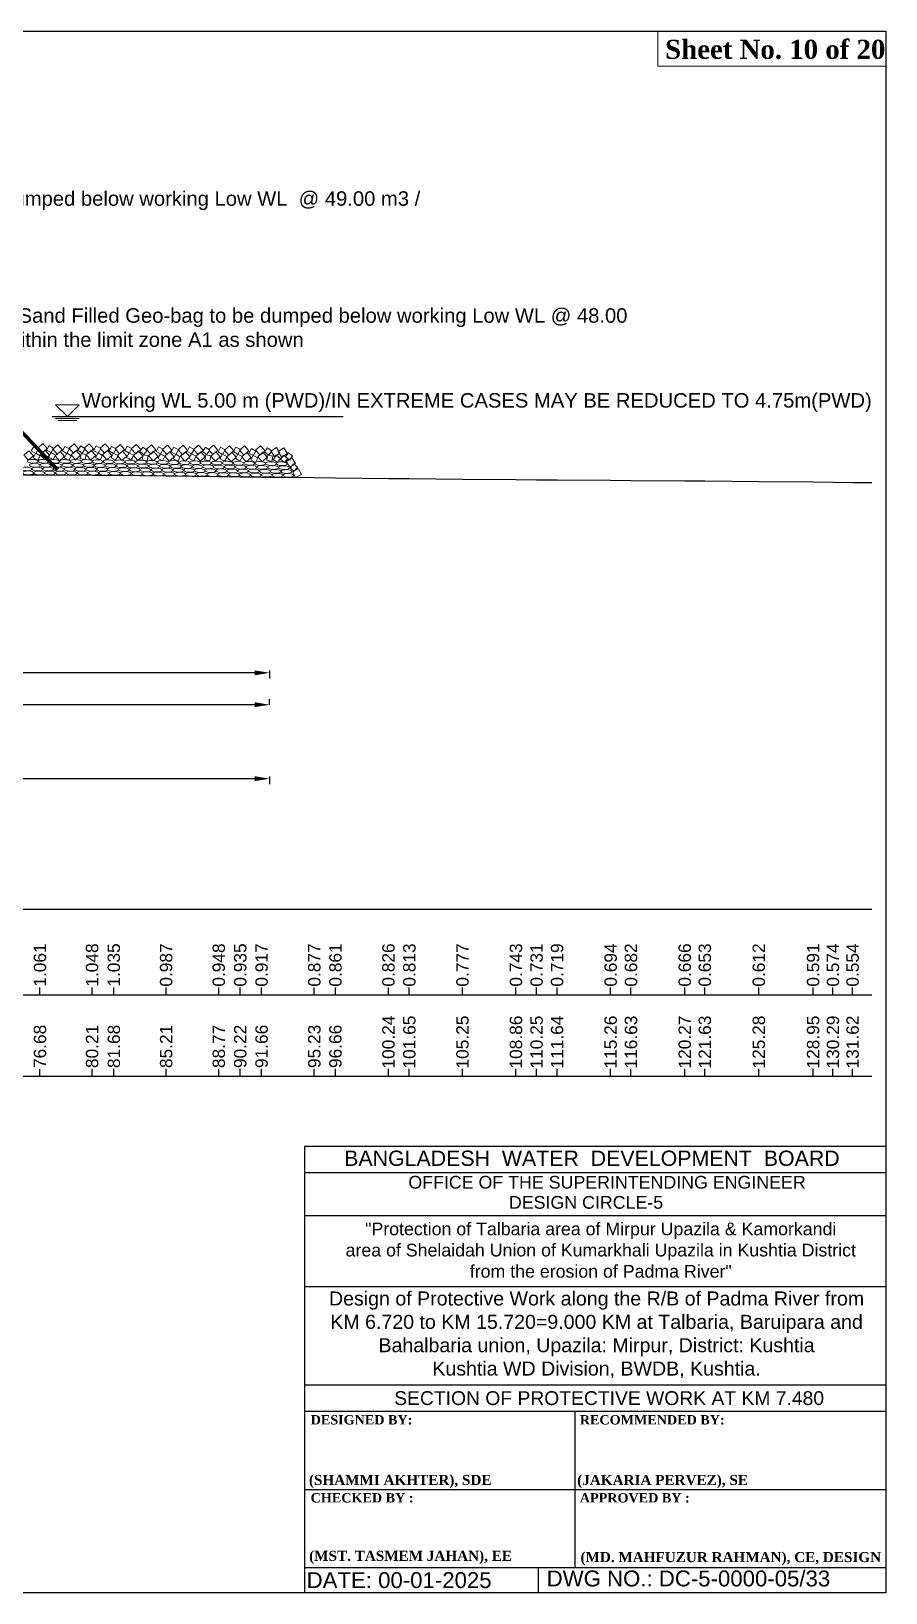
# Model space of a CAD drawing. Header units: inches. Extents: x -8940 to 26362, y -28010 to 990.
# Drawn here: x 4232.5 to 4290.3, y -13355.9 to -13250.3 of the extents above; entities that cross this region are included whole.
import ezdxf
from ezdxf.enums import TextEntityAlignment as Align

# ---------------------------------------------------------------- set-up
doc = ezdxf.new("R2010")
doc.units = ezdxf.units.IN
doc.header["$MEASUREMENT"] = 0
doc.header["$PDMODE"] = 3
doc.linetypes.add('HIDDEN', pattern=[9.525, 6.35, -3.175])
doc.layers.add('GL', color=3, linetype='HIDDEN')
doc.layers.add('LINE', color=7, linetype='Continuous')
doc.styles.add('dim', font='isocp.shx')
doc.styles.add('Kazi_T_H', font='timesbd.ttf')
doc.styles.get("Standard").update_dxf_attribs({"font": 'arial.ttf'})
doc.dimstyles.get("Standard").update_dxf_attribs({"dimtxt": 0.18, "dimasz": 0.18, "dimexe": 0.18, "dimexo": 0.0625, "dimgap": 0.09, "dimtad": 0, "dimtih": 1, "dimtoh": 1, "dimdec": 4, "dimzin": 0, "dimdsep": 46, "dimtxsty": 'Standard', "dimcen": 0.09, "dimadec": 0, "dimazin": 0, "dimtfac": 1, "dimtdec": 4, "dimtofl": 0, "dimtmove": 0, "dimatfit": 3, "dimfxl": 1, "dimtolj": 1, "dimtzin": 0, "dimarcsym": 0})
doc.dimstyles.new('STANDARD$0', dxfattribs={"dimscale": 0, "dimtxt": 8, "dimasz": 8, "dimexe": 4, "dimexo": 0, "dimgap": 2, "dimtad": 1, "dimdec": 0, "dimzin": 0, "dimdsep": 46, "dimtxsty": 'dim', "dimblk": 'DOTSMALL', "dimcen": 1, "dimclrd": 6, "dimclre": 6, "dimclrt": 256, "dimadec": 0, "dimazin": 0, "dimtfac": 1, "dimtdec": 0, "dimtix": 1, "dimtofl": 0, "dimtmove": 1, "dimatfit": 3, "dimldrblk": 'DOTSMALL', "dimfxl": 6, "dimtolj": 1, "dimtzin": 0, "dimarcsym": 0})

# ---------------------------------------------------------------- blocks, each defined once
blk = doc.blocks.new('*D23')
at = {"color": 0, "lineweight": -2, "ltscale": 0.5, "transparency": 16777216}
for p, q in [((4185.64, -13293.55), (4185.64, -13294.07)), ((4186.64, -13293.7), (4215.13, -13293.7)), ((4247.64, -13293.7), (4219.15, -13293.7)), ((4248.64, -13293.55), (4248.64, -13294.07))]:
    blk.add_line(p, q, dxfattribs=at)
at = {"color": 0, "linetype": 'Continuous', "ltscale": 0.5, "transparency": 16777216}
for points in [[(4186.64, -13293.54), (4186.64, -13293.87), (4185.64, -13293.7)], [(4247.64, -13293.54), (4247.64, -13293.87), (4248.64, -13293.7)]]:
    blk.add_solid(points, dxfattribs=at)
at = {"layer": 'Defpoints', "color": 0, "linetype": 'Continuous', "ltscale": 0.5, "transparency": 16777216}
for p in [(4185.64, -13293.1), (4248.64, -13293.1), (4248.64, -13293.7)]:
    blk.add_point(p, dxfattribs=at)
at = {"color": 0, "linetype": 'Continuous', "lineweight": -3, "ltscale": 0.5, "transparency": 16777216, "insert": (4217.14, -13293.7), "char_height": 0.85, "attachment_point": 5}
blk.add_mtext('\\A1;63.00m', dxfattribs=at)
blk = doc.blocks.new('*D24')
at = {"color": 0, "lineweight": -2, "ltscale": 0.5, "transparency": 16777216}
for p, q in [((4183.79, -13300.86), (4183.79, -13300.49)), ((4184.79, -13300.86), (4215.17, -13300.86)), ((4247.64, -13300.86), (4219.19, -13300.86)), ((4248.64, -13300.71), (4248.64, -13301.22))]:
    blk.add_line(p, q, dxfattribs=at)
at = {"color": 0, "linetype": 'Continuous', "ltscale": 0.5, "transparency": 16777216}
for points in [[(4184.79, -13300.69), (4184.79, -13301.02), (4183.79, -13300.86)], [(4247.64, -13300.69), (4247.64, -13301.02), (4248.64, -13300.86)]]:
    blk.add_solid(points, dxfattribs=at)
at = {"layer": 'Defpoints', "color": 0, "linetype": 'Continuous', "ltscale": 0.5, "transparency": 16777216}
for p in [(4248.64, -13300.17), (4183.79, -13300.94), (4248.64, -13300.86)]:
    blk.add_point(p, dxfattribs=at)
at = {"color": 0, "linetype": 'Continuous', "lineweight": -3, "ltscale": 0.5, "transparency": 16777216, "insert": (4217.18, -13300.86), "char_height": 0.85, "attachment_point": 5}
blk.add_mtext('\\A1;64.85m', dxfattribs=at)
blk = doc.blocks.new('*D25')
at = {"color": 0, "lineweight": -2, "ltscale": 0.5, "transparency": 16777216}
for p, q in [((4183.79, -13295.71), (4183.79, -13296.22)), ((4184.79, -13295.86), (4215.03, -13295.86)), ((4247.64, -13295.86), (4219.53, -13295.86)), ((4248.64, -13295.86), (4248.64, -13295.49))]:
    blk.add_line(p, q, dxfattribs=at)
at = {"color": 0, "linetype": 'Continuous', "ltscale": 0.5, "transparency": 16777216}
for points in [[(4184.79, -13295.69), (4184.79, -13296.02), (4183.79, -13295.86)], [(4247.64, -13295.69), (4247.64, -13296.02), (4248.64, -13295.86)]]:
    blk.add_solid(points, dxfattribs=at)
at = {"layer": 'Defpoints', "color": 0, "linetype": 'Continuous', "ltscale": 0.5, "transparency": 16777216}
for p in [(4183.79, -13294.44), (4183.79, -13295.86), (4248.64, -13295.86)]:
    blk.add_point(p, dxfattribs=at)
at = {"color": 0, "linetype": 'Continuous', "lineweight": -3, "ltscale": 0.5, "transparency": 16777216, "insert": (4217.28, -13295.86), "char_height": 0.85, "attachment_point": 5}
blk.add_mtext('\\A1;Zone-A1', dxfattribs=at)

msp = doc.modelspace()

# ---------------------------------------------------------------- linework, layer by layer
at = {"color": 0, "linetype": 'Continuous', "lineweight": -3, "ltscale": 0.5}
msp.add_line((4233.940587, -13276.383649), (4253.606601, -13276.383649), dxfattribs=at)
at = {"color": 0, "linetype": 'ByBlock'}
for p, q in [((4141.909045, -13309.676488), (4289.348369, -13309.676488)), ((4233.118744, -13315.469328), (4233.118744, -13314.969328)), ((4236.641944, -13315.469328), (4236.641944, -13314.969328)), ((4238.112544, -13315.469328), (4238.112544, -13314.969328)), ((4241.649844, -13315.469328), (4241.649844, -13314.969328)), ((4245.207244, -13315.469328), (4245.207244, -13314.969328)), ((4246.657944, -13315.469328), (4246.657944, -13314.969328)), ((4248.100444, -13315.469328), (4248.100444, -13314.969328)), ((4251.665744, -13315.469328), (4251.665744, -13314.969328)), ((4253.094244, -13315.469328), (4253.094244, -13314.969328)), ((4256.673644, -13315.469328), (4256.673644, -13314.969328)), ((4258.088044, -13315.469328), (4258.088044, -13314.969328)), ((4261.681444, -13315.469328), (4261.681444, -13314.969328)), ((4265.295344, -13315.469328), (4265.295344, -13314.969328)), ((4266.689544, -13315.469328), (4266.689544, -13314.969328)), ((4268.075844, -13315.469328), (4268.075844, -13314.969328)), ((4271.697344, -13315.469328), (4271.697344, -13314.969328)), ((4273.069644, -13315.469328), (4273.069644, -13314.969328)), ((4276.705244, -13315.469328), (4276.705244, -13314.969328)), ((4278.063444, -13315.469328), (4278.063444, -13314.969328)), ((4281.713044, -13315.469328), (4281.713044, -13314.969328)), ((4285.383444, -13315.469328), (4285.383444, -13314.969328)), ((4286.721144, -13315.469328), (4286.721144, -13314.969328)), ((4288.051344, -13315.469328), (4288.051344, -13314.969328)), ((4141.909045, -13315.469328), (4289.348369, -13315.469328)), ((4141.909045, -13320.969328), (4289.348369, -13320.969328)), ((4233.118744, -13320.969328), (4233.118744, -13320.469328)), ((4236.641944, -13320.969328), (4236.641944, -13320.469328)), ((4238.112544, -13320.969328), (4238.112544, -13320.469328)), ((4241.649844, -13320.969328), (4241.649844, -13320.469328)), ((4245.207244, -13320.969328), (4245.207244, -13320.469328)), ((4246.657944, -13320.969328), (4246.657944, -13320.469328)), ((4248.100444, -13320.969328), (4248.100444, -13320.469328)), ((4251.665744, -13320.969328), (4251.665744, -13320.469328)), ((4253.094244, -13320.969328), (4253.094244, -13320.469328)), ((4256.673644, -13320.969328), (4256.673644, -13320.469328)), ((4258.088044, -13320.969328), (4258.088044, -13320.469328)), ((4261.681444, -13320.969328), (4261.681444, -13320.469328)), ((4265.295344, -13320.969328), (4265.295344, -13320.469328)), ((4266.689544, -13320.969328), (4266.689544, -13320.469328)), ((4268.075844, -13320.969328), (4268.075844, -13320.469328)), ((4271.697344, -13320.969328), (4271.697344, -13320.469328)), ((4273.069644, -13320.969328), (4273.069644, -13320.469328)), ((4276.705244, -13320.969328), (4276.705244, -13320.469328)), ((4278.063444, -13320.969328), (4278.063444, -13320.469328)), ((4281.713044, -13320.969328), (4281.713044, -13320.469328)), ((4285.383444, -13320.969328), (4285.383444, -13320.469328)), ((4286.721144, -13320.969328), (4286.721144, -13320.469328)), ((4288.051344, -13320.969328), (4288.051344, -13320.469328))]:
    msp.add_line(p, q, dxfattribs=at)
at = {"layer": 'GL', "linetype": 'ByBlock'}
msp.add_lwpolyline([(4231.634144, -13280.309349), (4233.118744, -13280.322449), (4236.641944, -13280.335749), (4238.112544, -13280.348949), (4241.649844, -13280.396349), (4245.207244, -13280.436149), (4246.657944, -13280.448849), (4248.100444, -13280.466449), (4251.665744, -13280.507049), (4253.094244, -13280.522849), (4256.673644, -13280.557849), (4258.088044, -13280.571149), (4261.681444, -13280.606349), (4265.295344, -13280.641049), (4266.689544, -13280.652749), (4268.075844, -13280.664649), (4271.697344, -13280.689249), (4273.069644, -13280.702149), (4276.705244, -13280.717349), (4278.063444, -13280.730649), (4281.713044, -13280.771449), (4285.383444, -13280.792649), (4286.721144, -13280.810049), (4288.051344, -13280.829649), (4289.348369, -13280.83709)], dxfattribs=at)
at = {"layer": 'LINE', "color": 0, "linetype": 'ByBlock', "lineweight": 20, "ltscale": 0.5}
for p, q in [((4234.974844, -13276.383649), (4234.182844, -13275.591649)), ((4235.766844, -13275.591649), (4234.182844, -13275.591649)), ((4234.974844, -13276.383649), (4235.766844, -13275.591649)), ((4234.182844, -13276.515649), (4235.766844, -13276.515649)), ((4234.341244, -13276.647649), (4235.608444, -13276.647649))]:
    msp.add_line(p, q, dxfattribs=at)
at = {"layer": 'LINE', "color": 0, "linetype": 'ByBlock', "lineweight": -3, "ltscale": 0.5}
for p, q in [((4251.011678, -13325.706985), (4251.011678, -13355.879225)), ((4290.292045, -13325.706985), (4251.011678, -13325.706985)), ((4290.292045, -13327.502442), (4251.011678, -13327.502442)), ((4290.293277, -13330.397604), (4251.01291, -13330.397604)), ((4290.296081, -13335.199418), (4251.072052, -13335.199418)), ((4290.292045, -13341.841363), (4251.011678, -13341.841363)), ((4290.292045, -13343.619382), (4251.011678, -13343.619382)), ((4269.297253, -13354.161608), (4269.297253, -13343.619382)), ((4251.011678, -13348.890495), (4290.292045, -13348.890495)), ((4251.011678, -13354.161608), (4290.292045, -13354.161608)), ((4266.820699, -13355.879225), (4266.820699, -13354.161608))]:
    msp.add_line(p, q, dxfattribs=at)
at = {"layer": 'LINE', "color": 7, "lineweight": -2, "ltscale": 0.5}
msp.add_lwpolyline([(4141.041423, -13355.879225), (4141.041423, -13250.337713), (4290.292045, -13250.337713), (4290.292045, -13355.879225), (4141.041423, -13355.879225)], close=True, dxfattribs=at)
at = {"layer": 'LINE', "color": 7, "lineweight": 13, "ltscale": 0.5}
msp.add_lwpolyline([(4290.292045, -13250.337713), (4274.877603, -13250.337713), (4274.877603, -13252.709745), (4290.292045, -13252.709745)], close=True, dxfattribs=at)
at = {"layer": 'LINE', "color": 0, "linetype": 'ByBlock', "lineweight": 18, "ltscale": 0.5}
for points in [[(4232.377786, -13278.698531), (4232.039266, -13278.995017), (4232.335752, -13279.333537), (4232.674272, -13279.037051), (4232.377786, -13278.698531)], [(4232.843083, -13278.86951), (4233.012379, -13278.563179), (4232.706049, -13278.393882), (4232.536752, -13278.700213), (4232.843083, -13278.86951)], [(4232.974792, -13279.335308), (4233.144089, -13279.028977), (4232.837758, -13278.85968), (4232.668461, -13279.166011), (4232.974792, -13279.335308)], [(4233.313565, -13278.210884), (4232.975045, -13278.507371), (4233.271531, -13278.845891), (4233.610051, -13278.549405), (4233.313565, -13278.210884)], [(4233.462586, -13278.656818), (4233.124066, -13278.953304), (4233.420552, -13279.291824), (4233.759072, -13278.995338), (4233.462586, -13278.656818)], [(4233.877549, -13278.820081), (4234.046846, -13278.51375), (4233.740515, -13278.344453), (4233.571218, -13278.650784), (4233.877549, -13278.820081)], [(4234.009259, -13279.285878), (4234.178555, -13278.979548), (4233.872224, -13278.810251), (4233.702928, -13279.116582), (4234.009259, -13279.285878)], [(4234.332865, -13278.298961), (4233.994345, -13278.595447), (4234.290831, -13278.933967), (4234.629351, -13278.637481), (4234.332865, -13278.298961)], [(4234.481886, -13278.744894), (4234.143366, -13279.041381), (4234.439852, -13279.379901), (4234.778372, -13279.083414), (4234.481886, -13278.744894)], [(4234.940672, -13278.874004), (4235.109968, -13278.567674), (4234.803637, -13278.398377), (4234.634341, -13278.704708), (4234.940672, -13278.874004)], [(4235.072381, -13279.339802), (4235.241678, -13279.033471), (4234.935347, -13278.864175), (4234.76605, -13279.170505), (4235.072381, -13279.339802)], [(4235.424541, -13278.230272), (4235.086021, -13278.526758), (4235.382507, -13278.865278), (4235.721027, -13278.568792), (4235.424541, -13278.230272)], [(4235.573562, -13278.676205), (4235.235042, -13278.972691), (4235.531528, -13279.311212), (4235.870048, -13279.014725), (4235.573562, -13278.676205)], [(4235.97055, -13278.853556), (4236.176423, -13278.570507), (4235.893374, -13278.364635), (4235.687501, -13278.647683), (4235.97055, -13278.853556)], [(4236.18207, -13279.282231), (4236.253775, -13278.939655), (4235.911199, -13278.867949), (4235.839494, -13279.210525), (4236.18207, -13279.282231)], [(4236.443453, -13278.229013), (4236.104933, -13278.525499), (4236.401419, -13278.86402), (4236.739939, -13278.567533), (4236.443453, -13278.229013)], [(4236.592474, -13278.674947), (4236.253954, -13278.971433), (4236.55044, -13279.309953), (4236.88896, -13279.013467), (4236.592474, -13278.674947)], [(4237.05777, -13278.845926), (4237.227067, -13278.539595), (4236.920736, -13278.370298), (4236.75144, -13278.676629), (4237.05777, -13278.845926)], [(4237.18948, -13279.311724), (4237.358777, -13279.005393), (4237.052446, -13278.836096), (4236.883149, -13279.142427), (4237.18948, -13279.311724)], [(4237.528253, -13278.224932), (4237.189733, -13278.521419), (4237.486219, -13278.859939), (4237.824739, -13278.563452), (4237.528253, -13278.224932)], [(4237.677274, -13278.670866), (4237.338754, -13278.967352), (4237.63524, -13279.305872), (4237.97376, -13279.009386), (4237.677274, -13278.670866)], [(4238.098504, -13278.87176), (4238.267801, -13278.56543), (4237.96147, -13278.396133), (4237.792173, -13278.702464), (4238.098504, -13278.87176)], [(4238.230213, -13279.337558), (4238.39951, -13279.031227), (4238.093179, -13278.861931), (4237.923882, -13279.168261), (4238.230213, -13279.337558)], [(4238.547553, -13278.275377), (4238.209032, -13278.571863), (4238.505519, -13278.910383), (4238.844039, -13278.613897), (4238.547553, -13278.275377)], [(4238.696574, -13278.72131), (4238.358053, -13279.017797), (4238.65454, -13279.356317), (4238.99306, -13279.05983), (4238.696574, -13278.72131)], [(4239.155359, -13278.85042), (4239.324656, -13278.544089), (4239.018325, -13278.374793), (4238.849028, -13278.681124), (4239.155359, -13278.85042)], [(4239.287069, -13279.316218), (4239.456365, -13279.009887), (4239.150035, -13278.84059), (4238.980738, -13279.146921), (4239.287069, -13279.316218)], [(4239.632962, -13278.263135), (4239.294441, -13278.559622), (4239.590928, -13278.898142), (4239.929448, -13278.601655), (4239.632962, -13278.263135)], [(4239.781983, -13278.709069), (4239.443462, -13279.005555), (4239.739949, -13279.344075), (4240.078469, -13279.047589), (4239.781983, -13278.709069)], [(4240.153866, -13278.949129), (4240.359739, -13278.666081), (4240.07669, -13278.460208), (4239.870817, -13278.743257), (4240.153866, -13278.949129)], [(4240.365386, -13279.377804), (4240.437091, -13279.035228), (4240.094515, -13278.963523), (4240.02281, -13279.306099), (4240.365386, -13279.377804)], [(4240.658363, -13278.285567), (4240.319843, -13278.582053), (4240.616329, -13278.920573), (4240.95485, -13278.624087), (4240.658363, -13278.285567)], [(4240.807384, -13278.7315), (4240.468864, -13279.027986), (4240.76535, -13279.366506), (4241.103871, -13279.07002), (4240.807384, -13278.7315)], [(4241.272681, -13278.902479), (4241.441977, -13278.596149), (4241.135647, -13278.426852), (4240.96635, -13278.733183), (4241.272681, -13278.902479)], [(4241.40439, -13279.368277), (4241.573687, -13279.061946), (4241.267356, -13278.89265), (4241.098059, -13279.19898), (4241.40439, -13279.368277)], [(4241.743163, -13278.319133), (4241.404643, -13278.615619), (4241.701129, -13278.954139), (4242.039649, -13278.657653), (4241.743163, -13278.319133)], [(4241.892184, -13278.765066), (4241.553664, -13279.061552), (4241.85015, -13279.400073), (4242.18867, -13279.103586), (4241.892184, -13278.765066)], [(4242.307147, -13278.934591), (4242.476444, -13278.62826), (4242.170113, -13278.458963), (4242.000816, -13278.765294), (4242.307147, -13278.934591)], [(4242.438857, -13279.400389), (4242.608153, -13279.094058), (4242.301822, -13278.924761), (4242.132526, -13279.231092), (4242.438857, -13279.400389)], [(4242.800139, -13278.325653), (4242.461619, -13278.622139), (4242.758105, -13278.96066), (4243.096625, -13278.664173), (4242.800139, -13278.325653)], [(4242.94916, -13278.771587), (4242.61064, -13279.068073), (4242.907126, -13279.406593), (4243.245646, -13279.110107), (4242.94916, -13278.771587)], [(4243.37027, -13278.906974), (4243.539566, -13278.600643), (4243.233235, -13278.431346), (4243.063939, -13278.737677), (4243.37027, -13278.906974)], [(4243.501979, -13279.372772), (4243.671276, -13279.066441), (4243.364945, -13278.897144), (4243.195648, -13279.203475), (4243.501979, -13279.372772)], [(4243.847872, -13278.319689), (4243.509352, -13278.616175), (4243.805838, -13278.954695), (4244.144358, -13278.658209), (4243.847872, -13278.319689)], [(4243.996893, -13278.765622), (4243.658373, -13279.062109), (4243.954859, -13279.400629), (4244.293379, -13279.104142), (4243.996893, -13278.765622)], [(4244.387614, -13278.949235), (4244.593487, -13278.666186), (4244.310438, -13278.460314), (4244.104566, -13278.743362), (4244.387614, -13278.949235)], [(4244.599134, -13279.37791), (4244.670839, -13279.035334), (4244.328263, -13278.963628), (4244.256558, -13279.306204), (4244.599134, -13279.37791)], [(4244.850616, -13278.317736), (4244.512096, -13278.614223), (4244.808582, -13278.952743), (4245.147102, -13278.656256), (4244.850616, -13278.317736)], [(4244.999637, -13278.76367), (4244.661117, -13279.060156), (4244.957603, -13279.398676), (4245.296123, -13279.10219), (4244.999637, -13278.76367)], [(4245.464934, -13278.934649), (4245.63423, -13278.628318), (4245.327899, -13278.459021), (4245.158603, -13278.765352), (4245.464934, -13278.934649)], [(4245.596643, -13279.400447), (4245.76594, -13279.094116), (4245.459609, -13278.924819), (4245.290312, -13279.23115), (4245.596643, -13279.400447)], [(4245.935416, -13278.351287), (4245.596896, -13278.647773), (4245.893382, -13278.986294), (4246.231902, -13278.689807), (4245.935416, -13278.351287)], [(4246.084437, -13278.797221), (4245.745917, -13279.093707), (4246.042403, -13279.432227), (4246.380923, -13279.135741), (4246.084437, -13278.797221)], [(4246.505667, -13278.922852), (4246.674964, -13278.616521), (4246.368633, -13278.447224), (4246.199336, -13278.753555), (4246.505667, -13278.922852)], [(4246.637376, -13279.388649), (4246.806673, -13279.082318), (4246.500342, -13278.913022), (4246.331046, -13279.219353), (4246.637376, -13279.388649)], [(4246.954716, -13278.3641), (4246.616196, -13278.660586), (4246.912682, -13278.999106), (4247.251202, -13278.70262), (4246.954716, -13278.3641)], [(4247.103737, -13278.810033), (4246.765217, -13279.10652), (4247.061703, -13279.44504), (4247.400223, -13279.148553), (4247.103737, -13278.810033)], [(4247.549951, -13279.020684), (4247.719248, -13278.714353), (4247.412917, -13278.545057), (4247.243621, -13278.851387), (4247.549951, -13279.020684)], [(4247.681661, -13279.486482), (4247.850958, -13279.180151), (4247.544627, -13279.010854), (4247.37533, -13279.317185), (4247.681661, -13279.486482)], [(4248.040125, -13278.351858), (4247.701605, -13278.648345), (4247.998091, -13278.986865), (4248.336611, -13278.690378), (4248.040125, -13278.351858)], [(4248.189146, -13278.797792), (4247.850626, -13279.094278), (4248.147112, -13279.432798), (4248.485632, -13279.136312), (4248.189146, -13278.797792)], [(4248.579867, -13278.981405), (4248.78574, -13278.698356), (4248.502691, -13278.492483), (4248.296819, -13278.775532), (4248.579867, -13278.981405)], [(4248.791387, -13279.410079), (4248.863092, -13279.067503), (4248.520516, -13278.995798), (4248.448811, -13279.338374), (4248.791387, -13279.410079)], [(4249.10429, -13278.467853), (4248.724585, -13278.709356), (4248.966088, -13279.089062), (4249.345793, -13278.847558), (4249.10429, -13278.467853)], [(4249.17158, -13279.486714), (4249.385533, -13279.209722), (4249.108541, -13278.99577), (4248.894589, -13279.272761), (4249.17158, -13279.486714)], [(4249.610788, -13278.506232), (4249.231082, -13278.747735), (4249.472586, -13279.127441), (4249.852291, -13278.885937), (4249.610788, -13278.506232)], [(4249.654199, -13279.48463), (4249.868151, -13279.207638), (4249.59116, -13278.993686), (4249.377207, -13279.270677), (4249.654199, -13279.48463)], [(4249.987274, -13279.323505), (4250.201581, -13279.046787), (4249.924863, -13278.832481), (4249.710556, -13279.109199), (4249.987274, -13279.323505)], [(4250.152363, -13279.174755), (4249.77235, -13279.415773), (4250.013368, -13279.795787), (4250.393381, -13279.554769), (4250.152363, -13279.174755)], [(4250.314453, -13280.076761), (4250.52876, -13279.800043), (4250.252042, -13279.585737), (4250.037735, -13279.862455), (4250.314453, -13280.076761)], [(4250.582681, -13279.89588), (4250.185929, -13280.108218), (4250.398267, -13280.50497), (4250.79502, -13280.292632), (4250.582681, -13279.89588)]]:
    msp.add_lwpolyline(points, dxfattribs=at)
at = {"layer": 'LINE', "color": 7, "lineweight": 9, "ltscale": 0.5, "extrusion": (0, 0, -1)}
for centre in [(4232.201316, -13279.923816), (4232.332409, -13280.184347), (4232.626053, -13279.406183), (4232.774535, -13279.670337), (4232.93618, -13279.932899), (4233.067273, -13280.193431), (4233.354798, -13279.406199), (4233.503281, -13279.670352), (4233.664926, -13279.932915), (4233.796019, -13280.193446), (4234.086029, -13279.411646), (4234.234511, -13279.675799), (4234.396156, -13279.938362), (4234.527249, -13280.198893), (4234.816554, -13279.412702), (4234.965037, -13279.676855), (4235.126682, -13279.939418), (4235.257774, -13280.199949), (4235.548749, -13279.416263), (4235.697231, -13279.680416), (4235.858876, -13279.942979), (4235.989969, -13280.20351), (4236.28009, -13279.417817), (4236.428572, -13279.681971), (4236.590217, -13279.944533), (4236.72131, -13280.205064), (4237.013248, -13279.424909), (4237.161731, -13279.689062), (4237.323376, -13279.951625), (4237.454469, -13280.212156), (4237.749003, -13279.432046), (4237.897485, -13279.696199), (4238.05913, -13279.958762), (4238.190223, -13280.219293), (4238.485536, -13279.441129), (4238.634018, -13279.705283), (4238.795663, -13279.967845), (4238.926756, -13280.228377), (4239.220326, -13279.452024), (4239.368808, -13279.716177), (4239.530453, -13279.97874), (4239.661546, -13280.239271), (4239.95074, -13279.462722), (4240.099223, -13279.726875), (4240.260867, -13279.989438), (4240.39196, -13280.249969), (4240.685679, -13279.471639), (4240.834161, -13279.735793), (4240.995806, -13279.998355), (4241.126899, -13280.258886), (4241.420283, -13279.478882), (4241.568766, -13279.743036), (4241.730411, -13280.005598), (4241.861503, -13280.266129), (4242.156037, -13279.487815), (4242.30452, -13279.751968), (4242.466165, -13280.014531), (4242.597258, -13280.275062), (4242.889344, -13279.494907), (4243.037827, -13279.75906), (4243.199472, -13280.021623), (4243.330564, -13280.282154), (4243.614975, -13279.503824), (4243.763457, -13279.767978), (4243.925102, -13280.03054), (4244.056195, -13280.291071), (4244.344054, -13279.512772), (4244.492537, -13279.776925), (4244.654182, -13280.039488), (4244.785275, -13280.300019), (4245.073319, -13279.519909), (4245.221802, -13279.784062), (4245.383447, -13280.046625), (4245.514539, -13280.307156), (4245.804253, -13279.527137), (4245.952735, -13279.79129), (4246.11438, -13280.053853), (4246.245473, -13280.314384), (4246.537115, -13279.534213), (4246.685597, -13279.798367), (4246.847242, -13280.060929), (4246.978335, -13280.32146), (4247.271608, -13279.541335), (4247.42009, -13279.805489), (4247.581735, -13280.068051), (4247.712828, -13280.328582), (4248.006176, -13279.550223), (4248.154658, -13279.814376), (4248.316303, -13280.076939), (4248.447396, -13280.33747), (4248.737072, -13279.55917), (4248.885554, -13279.823324), (4249.047199, -13280.085886), (4249.178292, -13280.346417), (4249.469711, -13279.568103), (4249.618194, -13279.832257), (4249.779839, -13280.094819), (4249.910931, -13280.35535)]:
    msp.add_ellipse(centre, major_axis=(0.367684, -0.014434), ratio=0.3473668104, dxfattribs=at)

# ---------------------------------------------------------------- texts
at = {"color": 0, "linetype": 'ByBlock'}
for s, p in [('1.061', (4233.118744, -13311.988116)), ('1.048', (4236.641944, -13311.988116)), ('1.035', (4238.112544, -13311.988116)), ('0.987', (4241.649844, -13311.988116)), ('0.948', (4245.207244, -13311.988116)), ('0.935', (4246.657944, -13311.988116)), ('0.917', (4248.100444, -13311.988116)), ('0.877', (4251.665744, -13311.988116)), ('0.861', (4253.094244, -13311.988116)), ('0.826', (4256.673644, -13311.988116)), ('0.813', (4258.088044, -13311.988116)), ('0.777', (4261.681444, -13311.988116)), ('0.743', (4265.295344, -13311.988116)), ('0.731', (4266.689544, -13311.988116)), ('0.719', (4268.075844, -13311.988116)), ('0.694', (4271.697344, -13311.988116)), ('0.682', (4273.069644, -13311.988116)), ('0.666', (4276.705244, -13311.988116)), ('0.653', (4278.063444, -13311.988116)), ('0.612', (4281.713044, -13311.988116)), ('0.591', (4285.383444, -13311.988116)), ('0.574', (4286.721144, -13311.988116)), ('0.554', (4288.051344, -13311.988116)), ('100.24', (4256.673644, -13316.870069)), ('101.65', (4258.088044, -13316.870069)), ('105.25', (4261.681444, -13316.870069)), ('108.86', (4265.295344, -13316.870069)), ('110.25', (4266.689544, -13316.870069)), ('111.64', (4268.075844, -13316.870069)), ('115.26', (4271.697344, -13316.870069)), ('116.63', (4273.069644, -13316.870069)), ('120.27', (4276.705244, -13316.870069)), ('121.63', (4278.063444, -13316.870069)), ('125.28', (4281.713044, -13316.870069)), ('128.95', (4285.383444, -13316.870069)), ('130.29', (4286.721144, -13316.870069)), ('131.62', (4288.051344, -13316.870069)), ('76.68', (4233.118744, -13317.488116)), ('80.21', (4236.641944, -13317.488116)), ('81.68', (4238.112544, -13317.488116)), ('85.21', (4241.649844, -13317.488116)), ('88.77', (4245.207244, -13317.488116)), ('90.22', (4246.657944, -13317.488116)), ('91.66', (4248.100444, -13317.488116)), ('95.23', (4251.665744, -13317.488116)), ('96.66', (4253.094244, -13317.488116))]:
    msp.add_text(s, height=0.8371399, rotation=90, dxfattribs=at).set_placement(p, align=Align.MIDDLE_RIGHT)
at = {"color": 7, "lineweight": 30, "ltscale": 0.18, "char_height": 0.9775, "attachment_point": 1}
for s, insert, width in [('Assorted C.C Blocks (including block at Key) to be dumped below working Low WL  @ 49.00 m3 / m (Excluding Void) within the limit zone A1 as shown\\P500 x 500 x 500 --------- 60 %\\P400 x 400 x 400 --------- 40 %', (4199.765093, -13261.156795), 59.84938283), ('250 Kg Sand Filled Geo-bag to be dumped below working Low WL @ 48.00 m³/m  within the limit zone A1 as shown \\P ', (4226.969593, -13269.0621), 48.36222019), ('Working WL 5.00 m (PWD)/IN EXTREME CASES MAY BE REDUCED TO 4.75m(PWD)', (4235.939281, -13274.798157), 63.47089613)]:
    msp.add_mtext(s, dxfattribs=dict(at, insert=insert, width=width))
at = {"layer": 'LINE', "color": 0, "linetype": 'ByBlock', "lineweight": -3, "ltscale": 0.5}
for s, height, p in [('BANGLADESH  WATER  DEVELOPMENT  BOARD', 1.03229715, (4270.431366, -13327.026657)), ('OFFICE OF THE SUPERINTENDING ENGINEER', 0.86100239, (4271.454216, -13328.563342)), ('DESIGN CIRCLE-5', 0.86100239, (4270.033937, -13329.923363)), ('SECTION OF PROTECTIVE WORK AT KM 7.480', 0.93357865, (4271.59516, -13343.189415))]:
    msp.add_text(s, height=height, dxfattribs=at).set_placement(p, align=Align.CENTER)
at = {"layer": 'LINE', "color": 0, "linetype": 'ByBlock', "lineweight": -3, "ltscale": 0.5, "style": 'Kazi_T_H'}
for s, p in [('DESIGNED BY:', (4251.419371, -13344.504929)), ('RECOMMENDED BY:', (4269.61352, -13344.504929)), ('CHECKED BY :', (4251.419371, -13349.776042)), ('APPROVED BY :', (4269.61352, -13349.776042))]:
    msp.add_text(s, height=0.63253355, dxfattribs=at).set_placement(p)
at = {"layer": 'LINE', "lineweight": 50, "ltscale": 0.5, "style": 'Kazi_T_H'}
for s, p in [('(SHAMMI AKHTER), SDE', (4251.302785, -13348.591656)), ('(JAKARIA PERVEZ), SE ', (4269.437394, -13348.595395)), ('(MST. TASMEM JAHAN), EE', (4251.31873, -13353.7216)), ('(MD. MAHFUZUR RAHMAN), CE, DESIGN ', (4269.658682, -13353.806229))]:
    msp.add_text(s, height=0.67932977, dxfattribs=at).set_placement(p)
at = {"layer": 'LINE', "color": 0, "linetype": 'ByBlock', "lineweight": -3, "ltscale": 0.5}
for s, p in [('DATE: 00-01-2025', (4251.148153, -13355.560314)), ('DWG NO.: DC-5-0000-05/33', (4267.37425, -13355.44982))]:
    msp.add_text(s, height=1.07351057, dxfattribs=at).set_placement(p)
at = {"layer": 'LINE', "color": 7, "lineweight": 13, "ltscale": 0.5, "insert": (4275.37946, -13250.913729), "char_height": 1.29058306, "width": 15.95445698, "attachment_point": 1}
msp.add_mtext('{\\fTimes New Roman|b1|i0|c0|p18;Sheet No. 10 of 20}', dxfattribs=at)
at = {"layer": 'LINE', "color": 0, "linetype": 'ByBlock', "lineweight": -3, "ltscale": 0.5, "attachment_point": 2}
for s, insert, char_height, width in [('\\pt3.494;"Protection of Talbaria area of Mirpur Upazila & Kamorkandi \\Parea of Shelaidah Union of Kumarkhali Upazila in Kushtia District \\Pfrom the erosion of Padma River"', (4271.029187, -13330.856388), 0.85938168, 41.79408203), ('Design of Protective Work along the R/B of Padma River from \\PKM 6.720 to KM 15.720=9.000 KM at Talbaria, Baruipara and Bahalbaria union, Upazila: Mirpur, District: Kushtia\\PKushtia WD Division, BWDB, Kushtia.', (4270.746406, -13335.514837), 0.947102632, 41.05383885)]:
    msp.add_mtext(s, dxfattribs=dict(at, insert=insert, char_height=char_height, width=width))

# ---------------------------------------------------------------- dimensions: what is measured, and where the dimension line sits
at = {"color": 0, "linetype": 'Continuous', "lineweight": -3, "ltscale": 0.5}
dim = msp.add_linear_dim(base=(4248.639468, -13293.702353), p1=(4185.639468, -13293.103201), p2=(4248.639468, -13293.103201), dimstyle='STANDARD$0', override={"dimscale": 1, "dimtxt": 0.85, "dimasz": 1, "dimexe": 0.364, "dimexo": 0.219, "dimgap": 0.09, "dimtad": 0, "dimdec": 2, "dimpost": 'm', "dimtxsty": 'Standard', "dimcen": 0.09, "dimclrd": 0, "dimclre": 0, "dimclrt": 0, "dimtix": 0, "dimtmove": 0, "dimfxl": 0.15, "dimfxlon": 1}, dxfattribs=at)
dim.commit()
dim.dimension.update_dxf_attribs({"geometry": '*D23', "text_midpoint": (4217.139468, -13293.702353)})
dim = msp.add_linear_dim(base=(4183.789468, -13295.857344), p1=(4248.639468, -13295.857344), p2=(4183.789468, -13294.4432), text='Zone-A1', dimstyle='STANDARD$0', override={"dimscale": 1, "dimtxt": 0.85, "dimasz": 1, "dimexe": 0.364, "dimexo": 0.219, "dimgap": 0.09, "dimtad": 0, "dimdec": 2, "dimpost": 'm', "dimtxsty": 'Standard', "dimcen": 0.09, "dimclrd": 0, "dimclre": 0, "dimclrt": 0, "dimtix": 0, "dimtmove": 0, "dimfxl": 0.15, "dimfxlon": 1}, dxfattribs=at)
dim.commit()
dim.dimension.update_dxf_attribs({"geometry": '*D25', "text_midpoint": (4217.279662, -13295.857344), "dimtype": 160})
dim = msp.add_linear_dim(base=(4248.639468, -13300.857899), p1=(4183.789468, -13300.94256), p2=(4248.639468, -13300.172695), dimstyle='STANDARD$0', override={"dimscale": 1, "dimtxt": 0.85, "dimasz": 1, "dimexe": 0.364, "dimexo": 0.219, "dimgap": 0.09, "dimtad": 0, "dimdec": 2, "dimpost": 'm', "dimtxsty": 'Standard', "dimcen": 0.09, "dimclrd": 0, "dimclre": 0, "dimclrt": 0, "dimtix": 0, "dimtmove": 0, "dimfxl": 0.15, "dimfxlon": 1}, dxfattribs=at)
dim.commit()
dim.dimension.update_dxf_attribs({"geometry": '*D24', "text_midpoint": (4217.177263, -13300.857899), "dimtype": 160})

# ---------------------------------------------------------------- leaders
at = {"layer": 'LINE', "color": 7, "lineweight": 20, "ltscale": 0.5}
msp.add_leader([(4234.312641, -13279.958762), (4224.335371, -13269.518825)], dimstyle='Standard', override={"dimtxt": 0.9, "dimasz": 0.7, "dimclrd": 7, "dimclre": 7, "dimclrt": 7, "dimlwd": 65535, "dimlwe": 65535}, dxfattribs=at)

doc.saveas('drawing.dxf')
